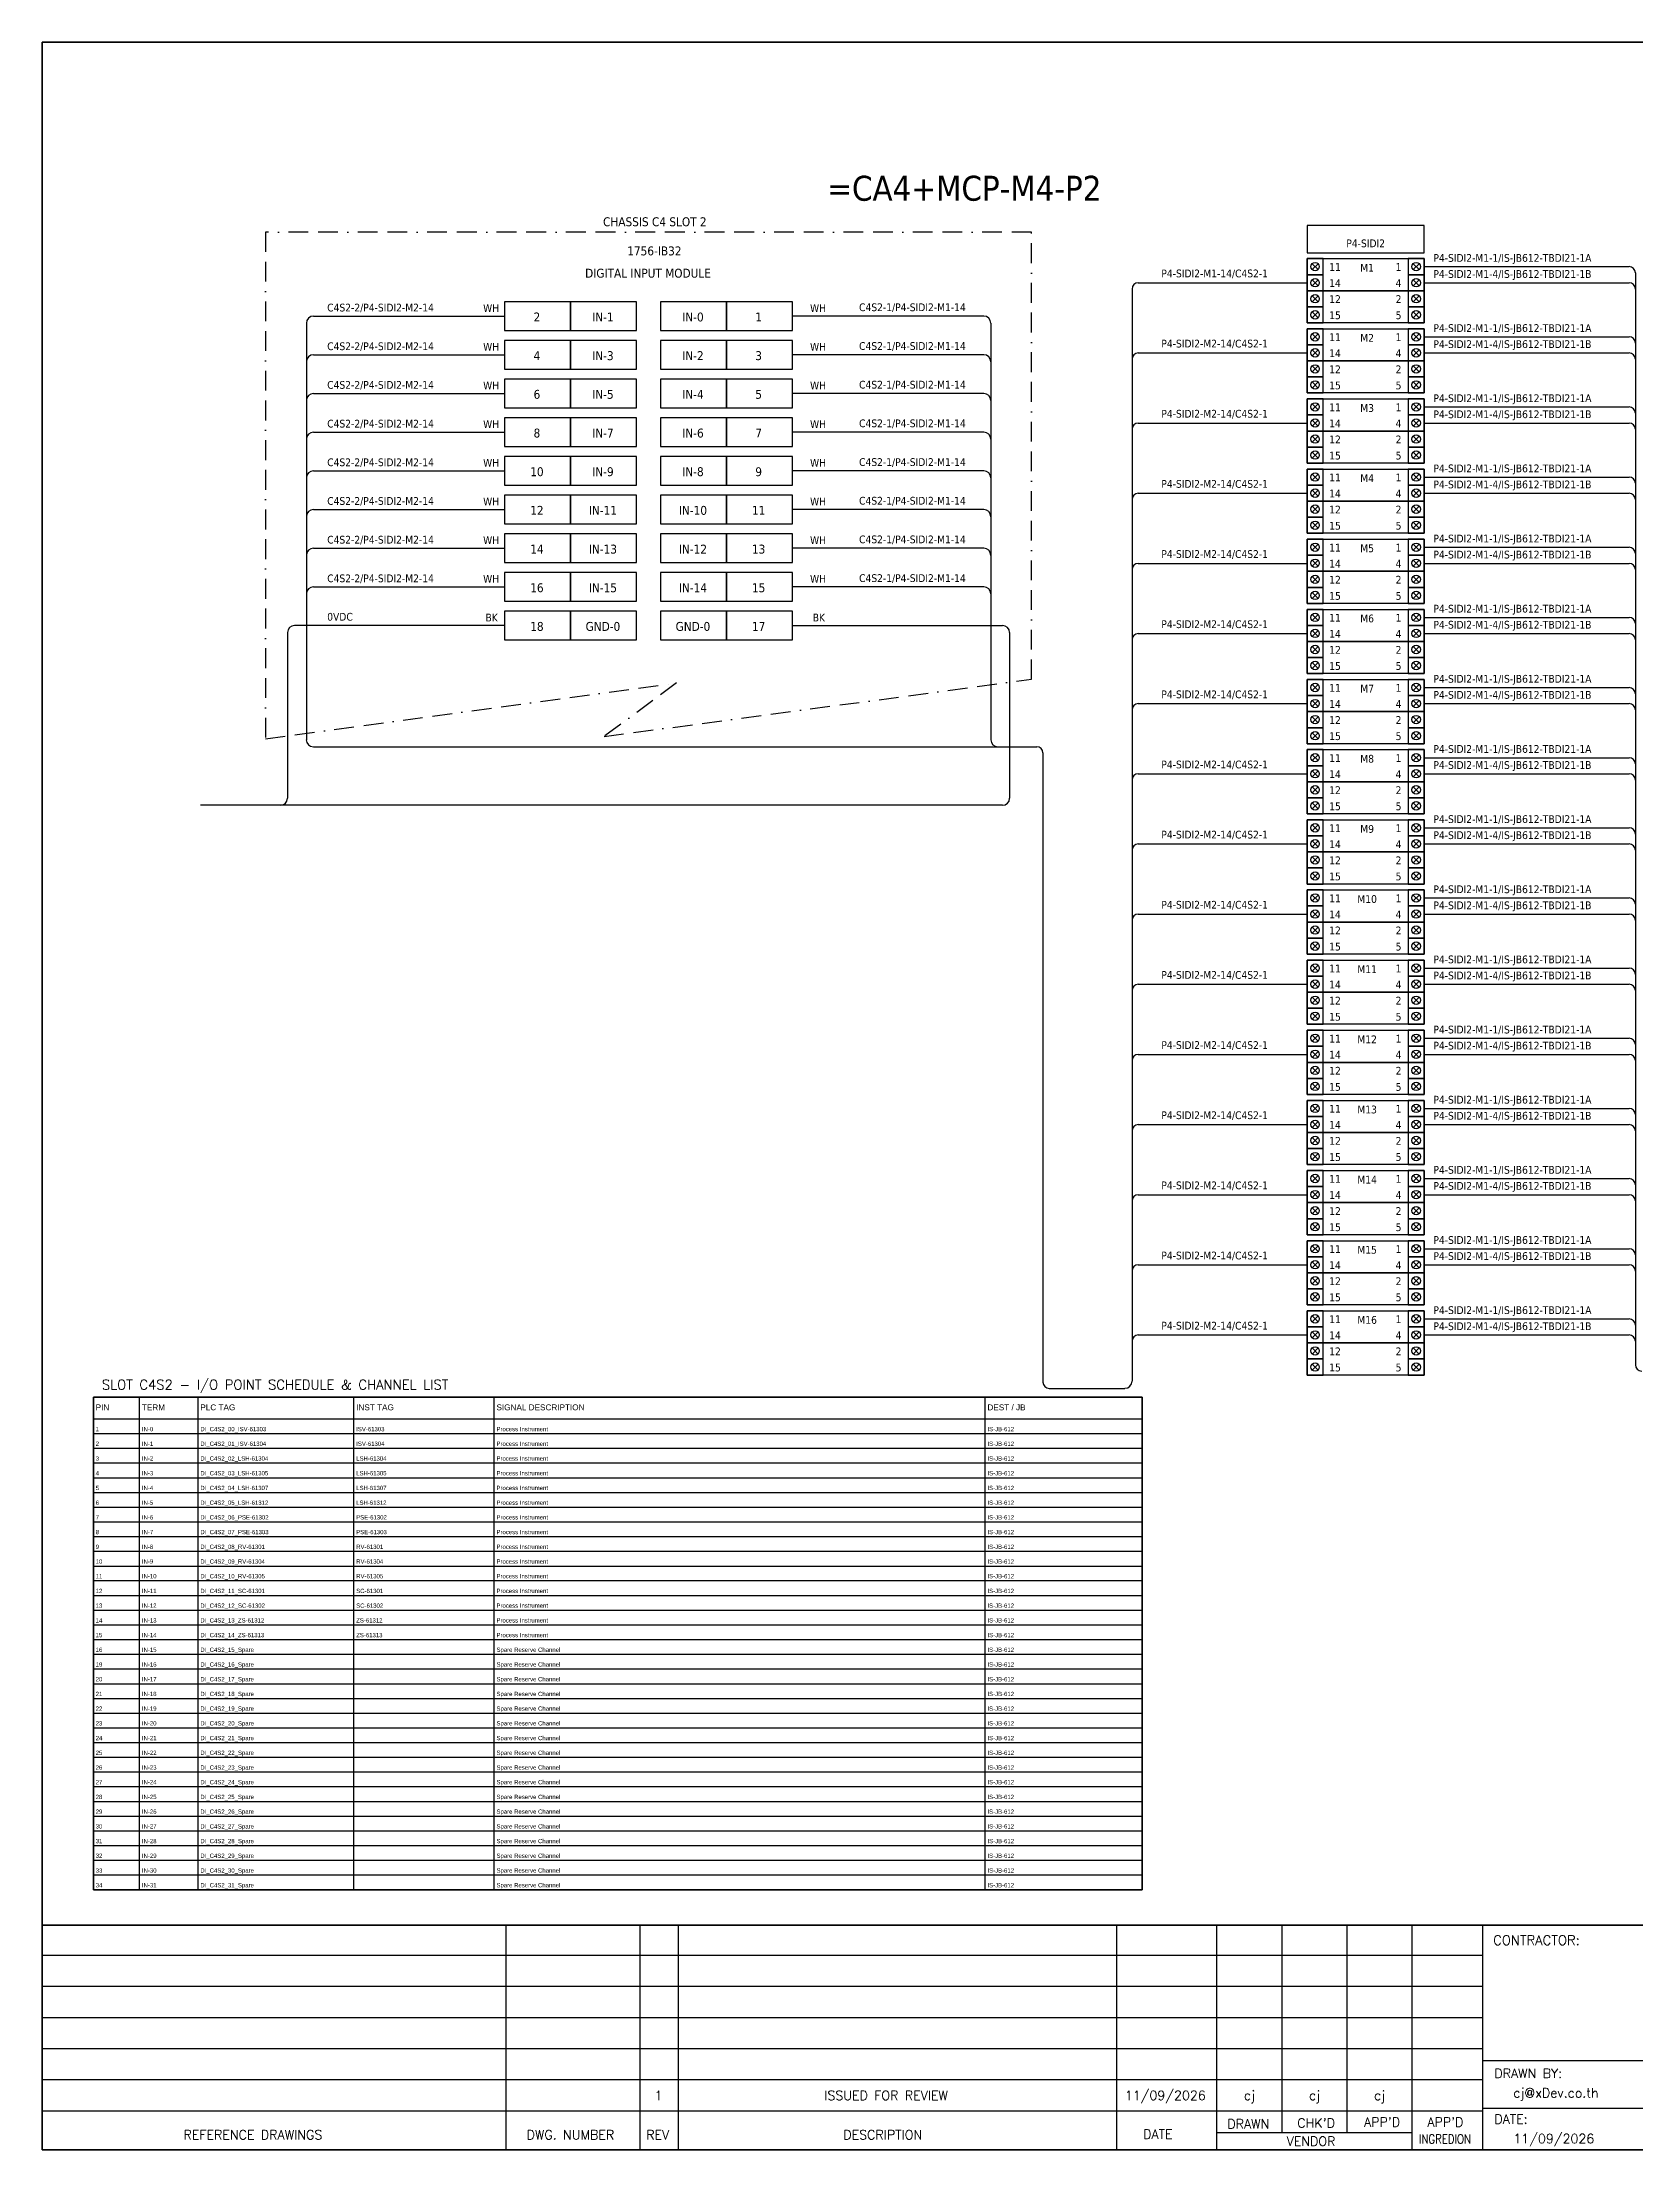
# Model space of a CAD drawing. Header units: millimetres. Extents: x 0 to 62600, y 0 to 14837.
# Drawn here: x 12580 to 14625, y 3004 to 5708 of the extents above; entities that cross this region are included whole.
import ezdxf
from ezdxf.enums import TextEntityAlignment as Align

# ---------------------------------------------------------------- set-up
doc = ezdxf.new("R2010")
doc.units = ezdxf.units.MM
doc.linetypes.add('BORDERX2', pattern=[88.9, 25.4, -12.7, 25.4, -12.7, 0, -12.7])
for name, color, linetype in [('GT_1', 9, 'Continuous'), ('HELPPOINT', 7, 'Continuous'), ('MEMBER', 7, 'Continuous'), ('x01001-FrameArea', 2, 'BORDERX2')]:
    doc.layers.add(name, color=color, linetype=linetype)
for name, color, linetype, lineweight in [('IE-EQUIP', 253, 'Continuous', 25), ('IE-WIRE', 7, 'Continuous', 25), ('power', 7, 'Continuous', 25)]:
    doc.layers.add(name, color=color, linetype=linetype, lineweight=lineweight)
doc.styles.add('ROMANS', font='romans.shx', dxfattribs={"width": 0.85, "height": 25})
doc.styles.get("Standard").update_dxf_attribs({"font": 'arial.ttf'})
doc.styles.add('Tahoma', font='')
doc.styles.get('Tahoma').set_extended_font_data('Tahoma')

# ---------------------------------------------------------------- blocks, each defined once
blk = doc.blocks.new('IS_HiC2821-10')
at = {"color": 1, "ltscale": 25.4}
for p, q in [((14.1, -6.5), (6.5, -14.1)), ((6.5, -6.5), (14.1, -14.1)), ((136.2, -6.5), (143.9, -14.1)), ((143.9, -6.5), (136.2, -14.1)), ((14.1, -27.1), (6.5, -34.8)), ((6.5, -27.1), (14.1, -34.8)), ((14.1, -47.7), (6.5, -55.4)), ((6.5, -47.7), (14.1, -55.4)), ((136.2, -27.1), (143.9, -34.8)), ((143.9, -27.1), (136.2, -34.8)), ((136.2, -47.7), (143.9, -55.4)), ((143.9, -47.7), (136.2, -55.4)), ((14.1, -68.3), (6.5, -76)), ((6.5, -68.3), (14.1, -76)), ((136.2, -68.3), (143.9, -76)), ((143.9, -68.3), (136.2, -76))]:
    blk.add_line(p, q, dxfattribs=at)
for points in [[(0, -20.6), (20.6, -20.6), (20.6, 0), (0, 0)], [(129.7, -20.6), (150.3, -20.6), (150.3, 0), (129.7, 0)], [(0, -41.2), (20.6, -41.2), (20.6, -20.6), (0, -20.6)], [(129.7, -41.2), (150.3, -41.2), (150.3, -20.6), (129.7, -20.6)], [(0, -61.8), (20.6, -61.8), (20.6, -41.2), (0, -41.2)], [(129.7, -61.8), (150.3, -61.8), (150.3, -41.2), (129.7, -41.2)], [(0, -82.4), (20.6, -82.4), (20.6, -61.8), (0, -61.8)], [(129.7, -82.4), (150.3, -82.4), (150.3, -61.8), (129.7, -61.8)]]:
    blk.add_lwpolyline(points, close=True, dxfattribs=at)
for points in [[(0, 0), (150.3, 0), (150.3, -41.2), (0, -41.2)], [(0, -41.2), (150.3, -41.2), (150.3, -82.4), (0, -82.4)]]:
    blk.add_lwpolyline(points, close=True)
for centre in [(10.3, -10.3), (10.3, -30.9), (140, -10.3), (140, -30.9), (10.3, -51.5), (140, -51.5), (10.3, -72.1), (140, -72.1)]:
    blk.add_circle(centre, 5.42, dxfattribs=at)
at = {"layer": 'power', "color": 7, "style": 'Tahoma'}
for s, p in [('11', (35.9, -10.8)), ('14', (35.9, -31.4)), ('4', (117.4, -31.4)), ('1', (117.4, -10.8)), ('12', (35.9, -52)), ('2', (117.4, -52)), ('15', (35.9, -72.7)), ('5', (117.4, -72.7))]:
    blk.add_text(s, height=9.97, dxfattribs=at).set_placement(p, align=Align.MIDDLE_CENTER)

msp = doc.modelspace()

# ---------------------------------------------------------------- linework, layer by layer
at = {"color": 7}
for p, q in [((12704.9, 3338), (12704.9, 3970.1)), ((12779.9, 3338), (12779.9, 3970.1)), ((12979.9, 3338), (12979.9, 3970.1)), ((13159.9, 3338), (13159.9, 3970.1)), ((13789.9, 3338), (13789.9, 3970.1)), ((12645.6, 3942.1), (13991.4, 3942.1))]:
    msp.add_line(p, q, dxfattribs=at)
at = {"color": 8}
for p, q in [((12645.6, 3923.2), (13991.4, 3923.2)), ((12645.6, 3904.4), (13991.4, 3904.4)), ((12645.6, 3885.5), (13991.4, 3885.5)), ((12645.6, 3866.6), (13991.4, 3866.6)), ((12645.6, 3847.7), (13991.4, 3847.7)), ((12645.6, 3828.8), (13991.4, 3828.8)), ((12645.6, 3810), (13991.4, 3810)), ((12645.6, 3791.1), (13991.4, 3791.1)), ((12645.6, 3772.2), (13991.4, 3772.2)), ((12645.6, 3753.3), (13991.4, 3753.3)), ((12645.6, 3734.5), (13991.4, 3734.5)), ((12645.6, 3715.6), (13991.4, 3715.6)), ((12645.6, 3696.7), (13991.4, 3696.7)), ((12645.6, 3677.8), (13991.4, 3677.8)), ((12645.6, 3658.9), (13991.4, 3658.9)), ((12645.6, 3640.1), (13991.4, 3640.1)), ((12645.6, 3621.2), (13991.4, 3621.2)), ((12645.6, 3602.3), (13991.4, 3602.3)), ((12645.6, 3583.4), (13991.4, 3583.4)), ((12645.6, 3564.6), (13991.4, 3564.6)), ((12645.6, 3545.7), (13991.4, 3545.7)), ((12645.6, 3526.8), (13991.4, 3526.8)), ((12645.6, 3507.9), (13991.4, 3507.9)), ((12645.6, 3489), (13991.4, 3489)), ((12645.6, 3470.2), (13991.4, 3470.2)), ((12645.6, 3451.3), (13991.4, 3451.3)), ((12645.6, 3432.4), (13991.4, 3432.4)), ((12645.6, 3413.5), (13991.4, 3413.5)), ((12645.6, 3394.6), (13991.4, 3394.6)), ((12645.6, 3375.8), (13991.4, 3375.8)), ((12645.6, 3356.9), (13991.4, 3356.9))]:
    msp.add_line(p, q, dxfattribs=at)
at = {"color": 4, "ltscale": 25.4}
msp.add_lwpolyline([(14203, 5438.2), (14353.3, 5438.2), (14353.3, 5473.4), (14203, 5473.4)], close=True, dxfattribs=at)
msp.add_lwpolyline([(12645.6, 3970.1), (13991.4, 3970.1), (13991.4, 3338), (12645.6, 3338)], close=True)
at = {"color": 7}
msp.add_lwpolyline([(12645.6, 3338), (13991.4, 3338), (13991.4, 3970.1), (12645.6, 3970.1), (12645.6, 3338)], dxfattribs=at)
at = {"layer": 'GT_1', "color": 4}
for p, q in [((13175.3, 3004.2), (13175.3, 3292.4)), ((13347.2, 3004.2), (13347.2, 3292.4)), ((13396.3, 3004.2), (13396.3, 3292.4)), ((13959, 3004.2), (13959, 3292.4)), ((14087.3, 3004.2), (14087.3, 3292.4)), ((14170.9, 3026), (14170.9, 3292.4)), ((14254.4, 3026), (14254.4, 3292.4)), ((14337.7, 3004.2), (14337.7, 3292.4)), ((14428.7, 3004.2), (14428.7, 3292.4)), ((14428.7, 3253.5), (12579.9, 3253.5)), ((14428.7, 3213.7), (12579.9, 3213.7)), ((14428.7, 3173.8), (12579.9, 3173.8)), ((14428.7, 3133.9), (12579.9, 3133.9)), ((15215.7, 3118.5), (14428.7, 3118.5)), ((14428.7, 3094), (12579.9, 3094)), ((15215.7, 3057.1), (14428.7, 3057.1)), ((14428.6, 3054), (12579.9, 3054)), ((14337.7, 3026), (14087.3, 3026))]:
    msp.add_line(p, q, dxfattribs=at)
at = {"layer": 'HELPPOINT', "color": 4, "lineweight": 35}
for p, q in [((12579.9, 3004.2), (12579.9, 5708.4)), ((12579.9, 5708.4), (16473.2, 5708.4)), ((12579.9, 3004.2), (12579.9, 5708.4)), ((12579.9, 5708.4), (16473.2, 5708.4)), ((16473.2, 3004.2), (12579.9, 3004.2)), ((16473.2, 3004.2), (12579.9, 3004.2))]:
    msp.add_line(p, q, dxfattribs=at)
at = {"layer": 'IE-EQUIP', "linetype": 'Continuous', "ltscale": 25.4}
for points in [[(13173.3, 5338.6), (13258, 5338.6), (13258, 5375.3), (13173.3, 5375.3)], [(13258, 5338.6), (13342.6, 5338.6), (13342.6, 5375.3), (13258, 5375.3)], [(13373.5, 5338.6), (13458.1, 5338.6), (13458.1, 5375.3), (13373.5, 5375.3)], [(13458.1, 5338.6), (13542.8, 5338.6), (13542.8, 5375.3), (13458.1, 5375.3)], [(13173.3, 5289), (13258, 5289), (13258, 5325.7), (13173.3, 5325.7)], [(13258, 5289), (13342.6, 5289), (13342.6, 5325.7), (13258, 5325.7)], [(13373.5, 5289), (13458.1, 5289), (13458.1, 5325.7), (13373.5, 5325.7)], [(13458.1, 5289), (13542.8, 5289), (13542.8, 5325.7), (13458.1, 5325.7)], [(13173.3, 5239.3), (13258, 5239.3), (13258, 5276), (13173.3, 5276)], [(13258, 5239.3), (13342.6, 5239.3), (13342.6, 5276), (13258, 5276)], [(13373.5, 5239.3), (13458.1, 5239.3), (13458.1, 5276), (13373.5, 5276)], [(13458.1, 5239.3), (13542.8, 5239.3), (13542.8, 5276), (13458.1, 5276)], [(13173.3, 5189.7), (13258, 5189.7), (13258, 5226.4), (13173.3, 5226.4)], [(13258, 5189.7), (13342.6, 5189.7), (13342.6, 5226.4), (13258, 5226.4)], [(13373.5, 5189.7), (13458.1, 5189.7), (13458.1, 5226.4), (13373.5, 5226.4)], [(13458.1, 5189.7), (13542.8, 5189.7), (13542.8, 5226.4), (13458.1, 5226.4)], [(13173.3, 5140.1), (13258, 5140.1), (13258, 5176.8), (13173.3, 5176.8)], [(13258, 5140.1), (13342.6, 5140.1), (13342.6, 5176.8), (13258, 5176.8)], [(13373.5, 5140.1), (13458.1, 5140.1), (13458.1, 5176.8), (13373.5, 5176.8)], [(13458.1, 5140.1), (13542.8, 5140.1), (13542.8, 5176.8), (13458.1, 5176.8)], [(13173.3, 5090.4), (13258, 5090.4), (13258, 5127.1), (13173.3, 5127.1)], [(13258, 5090.4), (13342.6, 5090.4), (13342.6, 5127.1), (13258, 5127.1)], [(13373.5, 5090.4), (13458.1, 5090.4), (13458.1, 5127.1), (13373.5, 5127.1)], [(13458.1, 5090.4), (13542.8, 5090.4), (13542.8, 5127.1), (13458.1, 5127.1)], [(13173.3, 5040.8), (13258, 5040.8), (13258, 5077.5), (13173.3, 5077.5)], [(13258, 5040.8), (13342.6, 5040.8), (13342.6, 5077.5), (13258, 5077.5)], [(13373.5, 5040.8), (13458.1, 5040.8), (13458.1, 5077.5), (13373.5, 5077.5)], [(13458.1, 5040.8), (13542.8, 5040.8), (13542.8, 5077.5), (13458.1, 5077.5)], [(13173.3, 4991.2), (13258, 4991.2), (13258, 5027.9), (13173.3, 5027.9)], [(13258, 4991.2), (13342.6, 4991.2), (13342.6, 5027.9), (13258, 5027.9)], [(13373.5, 4991.2), (13458.1, 4991.2), (13458.1, 5027.9), (13373.5, 5027.9)], [(13458.1, 4991.2), (13542.8, 4991.2), (13542.8, 5027.9), (13458.1, 5027.9)], [(13173.3, 4941.5), (13258, 4941.5), (13258, 4978.2), (13173.3, 4978.2)], [(13258, 4941.5), (13342.6, 4941.5), (13342.6, 4978.2), (13258, 4978.2)], [(13373.5, 4941.5), (13458.1, 4941.5), (13458.1, 4978.2), (13373.5, 4978.2)], [(13458.1, 4941.5), (13542.8, 4941.5), (13542.8, 4978.2), (13458.1, 4978.2)]]:
    msp.add_lwpolyline(points, close=True, dxfattribs=at)
at = {"layer": 'IE-WIRE', "color": 4}
for p, q in [((14353.3, 5420.4), (14616.4, 5420.4)), ((13986.5, 5399.7), (14203, 5399.7)), ((14353.3, 5399.7), (14616.4, 5399.7)), ((14353.3, 5330.4), (14616.4, 5330.4)), ((13986.5, 5309.7), (14203, 5309.7)), ((14353.3, 5309.7), (14616.4, 5309.7)), ((13986.5, 5219.7), (14203, 5219.7)), ((14353.3, 5240.4), (14616.4, 5240.4)), ((14353.3, 5219.7), (14616.4, 5219.7)), ((14353.3, 5150.4), (14616.4, 5150.4)), ((13986.5, 5129.7), (14203, 5129.7)), ((14353.3, 5129.7), (14616.4, 5129.7)), ((14353.3, 5060.4), (14616.4, 5060.4)), ((13986.5, 5039.7), (14203, 5039.7)), ((14353.3, 5039.7), (14616.4, 5039.7)), ((13986.5, 4949.7), (14203, 4949.7)), ((14353.3, 4970.4), (14616.4, 4970.4)), ((14353.3, 4949.7), (14616.4, 4949.7)), ((14353.3, 4880.4), (14616.4, 4880.4)), ((13986.5, 4859.7), (14203, 4859.7)), ((14353.3, 4859.7), (14616.4, 4859.7)), ((12928, 4804.4), (13856.1, 4804.4)), ((14353.3, 4790.4), (14616.4, 4790.4)), ((13986.5, 4769.7), (14203, 4769.7)), ((14353.3, 4769.7), (14616.4, 4769.7)), ((13986.5, 4679.7), (14203, 4679.7)), ((14353.3, 4700.4), (14616.4, 4700.4)), ((14353.3, 4679.7), (14616.4, 4679.7)), ((14353.3, 4610.4), (14616.4, 4610.4)), ((13986.5, 4589.7), (14203, 4589.7)), ((14353.3, 4589.7), (14616.4, 4589.7)), ((14353.3, 4520.4), (14616.4, 4520.4)), ((13986.5, 4499.7), (14203, 4499.7)), ((14353.3, 4499.7), (14616.4, 4499.7)), ((13986.5, 4409.7), (14203, 4409.7)), ((14353.3, 4430.4), (14616.4, 4430.4)), ((14353.3, 4409.7), (14616.4, 4409.7)), ((14353.3, 4340.4), (14616.4, 4340.4)), ((13986.5, 4319.7), (14203, 4319.7)), ((14353.3, 4319.7), (14616.4, 4319.7)), ((14353.3, 4250.4), (14616.4, 4250.4)), ((13986.5, 4229.7), (14203, 4229.7)), ((14353.3, 4229.7), (14616.4, 4229.7)), ((13986.5, 4139.7), (14203, 4139.7)), ((14353.3, 4160.4), (14616.4, 4160.4)), ((14353.3, 4139.7), (14616.4, 4139.7)), ((14353.3, 4070.4), (14616.4, 4070.4)), ((13986.5, 4049.7), (14203, 4049.7)), ((14353.3, 4049.7), (14616.4, 4049.7)), ((13872.1, 3981.2), (13969.3, 3981.2))]:
    msp.add_line(p, q, dxfattribs=at)
at = {"layer": 'IE-WIRE', "color": 4, "ltscale": 25.4}
for p, q in [((14624.4, 5412.4), (14624.4, 4011.4)), ((13978.5, 5391.7), (13978.5, 3990.4)), ((12928.1, 5357), (13173.3, 5357)), ((13788.1, 5357), (13542.8, 5357)), ((12918.9, 5347.8), (12918.9, 4821.7)), ((13797.2, 5347.8), (13797.2, 4884)), ((12928.1, 5307.3), (13173.3, 5307.3)), ((13788.1, 5307.3), (13542.8, 5307.3)), ((12928.1, 5257.7), (13173.3, 5257.7)), ((13788.1, 5257.7), (13542.8, 5257.7)), ((12928.1, 5208.1), (13173.3, 5208.1)), ((13788.1, 5208.1), (13542.8, 5208.1)), ((12928.1, 5158.4), (13173.3, 5158.4)), ((13788.1, 5158.4), (13542.8, 5158.4)), ((12928.1, 5108.8), (13173.3, 5108.8)), ((13788.1, 5108.8), (13542.8, 5108.8)), ((12928.1, 5059.2), (13173.3, 5059.2)), ((13788.1, 5059.2), (13542.8, 5059.2)), ((12928.1, 5009.5), (13173.3, 5009.5)), ((13788.1, 5009.5), (13542.8, 5009.5)), ((12918.9, 4884), (12918.9, 4813.5)), ((13797.2, 4884), (13797.2, 4813.5)), ((13864.1, 4796.4), (13864.1, 3989.2))]:
    msp.add_line(p, q, dxfattribs=at)
at = {"layer": 'IE-WIRE', "color": 7, "ltscale": 25.4}
for p, q in [((12894.8, 4950.8), (12894.8, 4818.4)), ((13173.3, 4959.9), (12903.9, 4959.9)), ((13542.8, 4959.9), (13812.2, 4959.9)), ((13821.3, 4950.8), (13821.3, 4804.4)), ((12894.8, 4884), (12894.8, 4738.3)), ((13821.3, 4804.4), (13821.3, 4738.3)), ((13812.3, 4729.4), (12783.3, 4729.4))]:
    msp.add_line(p, q, dxfattribs=at)
at = {"layer": 'IE-WIRE', "color": 4, "ltscale": 25.4}
for centre, radius, start, end in [((14616.4, 5412.4), 8, 0, 90), ((14616.4, 5391.7), 8, 0, 90), ((12928.1, 5347.8), 9.17, 90, 180), ((13788.1, 5347.8), 9.17, 0, 90), ((14616.4, 5322.4), 8, 0, 90), ((12928.1, 5298.2), 9.17, 90, 180), ((13788.1, 5298.2), 9.17, 0, 90), ((14616.4, 5301.7), 8, 0, 90), ((12928.1, 5248.5), 9.17, 90, 180), ((13788.1, 5248.5), 9.17, 0, 90), ((14616.4, 5232.4), 8, 0, 90), ((14616.4, 5211.7), 8, 0, 90), ((12928.1, 5198.9), 9.17, 90, 180), ((13788.1, 5198.9), 9.17, 0, 90), ((12928.1, 5149.3), 9.17, 90, 180), ((13788.1, 5149.3), 9.17, 0, 90), ((14616.4, 5142.4), 8, 0, 90), ((14616.4, 5121.7), 8, 0, 90), ((12928.1, 5099.6), 9.17, 90, 180), ((13788.1, 5099.6), 9.17, 0, 90), ((12928.1, 5050), 9.17, 90, 180), ((13788.1, 5050), 9.17, 0, 90), ((14616.4, 5052.4), 8, 0, 90), ((14616.4, 5031.7), 8, 0, 90), ((12928.1, 5000.4), 9.17, 90, 180), ((13788.1, 5000.4), 9.17, 0, 90), ((14616.4, 4962.4), 8, 0, 90), ((14616.4, 4941.7), 8, 0, 90), ((14616.4, 4872.4), 8, 0, 90), ((14616.4, 4851.7), 8, 0, 90), ((13856.1, 4796.4), 8, 0, 90), ((14616.4, 4782.4), 8, 0, 90), ((14616.4, 4761.7), 8, 0, 90), ((14616.4, 4692.4), 8, 0, 90), ((14616.4, 4671.7), 8, 0, 90), ((14616.4, 4602.4), 8, 0, 90), ((14616.4, 4581.7), 8, 0, 90), ((14616.4, 4512.4), 8, 0, 90), ((14616.4, 4491.7), 8, 0, 90), ((14616.4, 4422.4), 8, 0, 90), ((14616.4, 4401.7), 8, 0, 90), ((14616.4, 4332.4), 8, 0, 90), ((14616.4, 4311.7), 8, 0, 90), ((14616.4, 4242.4), 8, 0, 90), ((14616.4, 4221.7), 8, 0, 90), ((14616.4, 4152.4), 8, 0, 90), ((14616.4, 4131.7), 8, 0, 90), ((14616.4, 4062.4), 8, 0, 90), ((14616.4, 4041.7), 8, 0, 90)]:
    msp.add_arc(centre, radius, start, end, dxfattribs=at)
at = {"layer": 'IE-WIRE', "color": 4}
for centre, radius, start, end in [((13986.5, 5391.7), 8, 90, 180), ((13986.5, 5301.7), 8, 90, 180), ((13986.5, 5211.7), 8, 90, 180), ((13986.5, 5121.7), 8, 90, 180), ((13986.5, 5031.7), 8, 90, 180), ((13986.5, 4941.7), 8, 90, 180), ((13986.5, 4851.7), 8, 90, 180), ((12928, 4813.5), 9.14, 180, 270), ((13806.4, 4813.5), 9.14, 180, 270), ((13986.5, 4761.7), 8, 90, 180), ((13986.5, 4671.7), 8, 90, 180), ((13986.5, 4581.7), 8, 90, 180), ((13986.5, 4491.7), 8, 90, 180), ((13986.5, 4401.7), 8, 90, 180), ((13986.5, 4311.7), 8, 90, 180), ((13986.5, 4221.7), 8, 90, 180), ((13986.5, 4131.7), 8, 90, 180), ((13986.5, 4041.7), 8, 90, 180), ((14632.4, 4011.4), 8, 180, 270), ((13872.1, 3989.2), 8, 180, 270), ((13969.3, 3990.4), 9.14, 270, 0)]:
    msp.add_arc(centre, radius, start, end, dxfattribs=at)
at = {"layer": 'IE-WIRE', "color": 7, "ltscale": 25.4}
for centre, radius, start, end in [((12903.9, 4950.8), 9.14, 90, 180), ((13812.2, 4950.8), 9.14, 0, 90), ((12885.8, 4738.3), 8.96, 270, 0), ((13812.3, 4738.3), 8.96, 270, 0), ((13812.3, 4738.3), 8.96, 270, 0)]:
    msp.add_arc(centre, radius, start, end, dxfattribs=at)
at = {"layer": 'MEMBER', "color": 4, "lineweight": 35}
msp.add_line((12579.9, 3292.4), (16473.2, 3292.4), dxfattribs=at)
msp.add_line((12579.9, 3292.4), (16473.2, 3292.4), dxfattribs=at)
at = {"layer": 'x01001-FrameArea'}
for p, q in [((13849.5, 5464.7), (12866.6, 5464.7)), ((12866.6, 5464.7), (12866.6, 4814.6)), ((13849.5, 4891), (13849.5, 5464.7)), ((12866.6, 4814.6), (13394, 4886.3)), ((13300.9, 4817.5), (13849.5, 4891)), ((13394, 4886.3), (13300.9, 4817.5))]:
    msp.add_line(p, q, dxfattribs=at)

# ---------------------------------------------------------------- block references
for p in [(14203, 5430.7), (14203, 5340.7), (14203, 5250.7), (14203, 5160.7), (14203, 5070.7), (14203, 4980.7), (14203, 4890.7), (14203, 4800.7), (14203, 4710.7), (14203, 4620.7), (14203, 4530.7), (14203, 4440.7), (14203, 4350.7), (14203, 4260.7), (14203, 4170.7), (14203, 4080.7)]:
    msp.add_blockref('IS_HiC2821-10', p)

# ---------------------------------------------------------------- texts
at = {"color": 2, "style": 'Tahoma'}
for s, height, p in [('=CA4+MCP-M4-P2', 32, (13763.3, 5521)), ('CHASSIS C4 SLOT 2', 11.441, (13366.1, 5478)), ('1756-IB32', 11.44, (13365.5, 5440.6)), ('DIGITAL INPUT MODULE', 11.441, (13357.3, 5412)), ('2', 11.4, (13214.8, 5355.8)), ('IN-1', 11.44, (13299.5, 5355.8)), ('IN-0', 11.44, (13415, 5355.8)), ('1', 11.4, (13499.3, 5355.8)), ('4', 11.4, (13214.8, 5306.2)), ('IN-3', 11.44, (13299.5, 5306.2)), ('IN-2', 11.44, (13415, 5306.2)), ('3', 11.4, (13499.3, 5306.2)), ('6', 11.4, (13214.8, 5256.6)), ('IN-5', 11.44, (13299.5, 5256.6)), ('IN-4', 11.44, (13415, 5256.6)), ('5', 11.4, (13499.3, 5256.6)), ('8', 11.4, (13214.8, 5206.9)), ('IN-7', 11.44, (13299.5, 5206.9)), ('IN-6', 11.44, (13415, 5206.9)), ('7', 11.4, (13499.3, 5206.9)), ('10', 11.44, (13214.8, 5157.3)), ('IN-9', 11.44, (13299.5, 5157.3)), ('IN-8', 11.44, (13415, 5157.3)), ('9', 11.4, (13499.3, 5157.3)), ('12', 11.44, (13214.8, 5107.7)), ('IN-11', 11.44, (13299.5, 5107.7)), ('IN-10', 11.44, (13415, 5107.7)), ('11', 11.44, (13499.3, 5107.7)), ('14', 11.44, (13214.8, 5058)), ('IN-13', 11.44, (13299.5, 5058)), ('IN-12', 11.44, (13415, 5058)), ('13', 11.44, (13499.3, 5058)), ('16', 11.44, (13214.8, 5008.4)), ('IN-15', 11.44, (13299.5, 5008.4)), ('IN-14', 11.44, (13415, 5008.4)), ('15', 11.44, (13499.3, 5008.4)), ('18', 11.44, (13214.8, 4958.8)), ('GND-0', 11.44, (13299.5, 4958.8)), ('GND-0', 11.44, (13415, 4958.8)), ('17', 11.44, (13499.3, 4958.8))]:
    msp.add_text(s, height=height, dxfattribs=at).set_placement(p, align=Align.MIDDLE_CENTER)
at = {"color": 4, "style": 'Tahoma'}
msp.add_text('P4-SIDI2', height=9.95, dxfattribs=at).set_placement((14278.2, 5450.3), align=Align.MIDDLE_CENTER)
for s, height, p in [('P4-SIDI2-M1-1/IS-JB612-TBDI21-1A', 9.949, (14365.1, 5426.6)), ('P4-SIDI2-M1-14/C4S2-1', 9.949, (14016, 5406.7)), ('P4-SIDI2-M1-4/IS-JB612-TBDI21-1B', 9.949, (14365.1, 5406)), ('C4S2-2/P4-SIDI2-M2-14', 9.949, (12945.7, 5362.9)), ('WH', 9.95, (13145.8, 5362.2)), ('WH', 9.95, (13565.3, 5362.2)), ('C4S2-1/P4-SIDI2-M1-14', 9.949, (13628.2, 5363.3)), ('P4-SIDI2-M1-1/IS-JB612-TBDI21-1A', 9.949, (14365.1, 5336.6)), ('C4S2-2/P4-SIDI2-M2-14', 9.949, (12945.7, 5313.3)), ('WH', 9.95, (13145.8, 5312.6)), ('WH', 9.95, (13565.3, 5312.6)), ('C4S2-1/P4-SIDI2-M1-14', 9.949, (13628.2, 5313.6)), ('P4-SIDI2-M2-14/C4S2-1', 9.949, (14016, 5316.7)), ('P4-SIDI2-M1-4/IS-JB612-TBDI21-1B', 9.949, (14365.1, 5316)), ('C4S2-2/P4-SIDI2-M2-14', 9.949, (12945.7, 5263.7)), ('C4S2-1/P4-SIDI2-M1-14', 9.949, (13628.2, 5264)), ('WH', 9.95, (13145.8, 5262.9)), ('WH', 9.95, (13565.3, 5262.9)), ('P4-SIDI2-M1-1/IS-JB612-TBDI21-1A', 9.949, (14365.1, 5246.6)), ('C4S2-2/P4-SIDI2-M2-14', 9.949, (12945.7, 5214)), ('WH', 9.95, (13145.8, 5213.3)), ('WH', 9.95, (13565.3, 5213.3)), ('C4S2-1/P4-SIDI2-M1-14', 9.949, (13628.2, 5214.4)), ('P4-SIDI2-M2-14/C4S2-1', 9.949, (14016, 5226.7)), ('P4-SIDI2-M1-4/IS-JB612-TBDI21-1B', 9.949, (14365.1, 5226)), ('C4S2-2/P4-SIDI2-M2-14', 9.949, (12945.7, 5164.4)), ('WH', 9.95, (13145.8, 5163.7)), ('WH', 9.95, (13565.3, 5163.7)), ('C4S2-1/P4-SIDI2-M1-14', 9.949, (13628.2, 5164.7)), ('P4-SIDI2-M1-1/IS-JB612-TBDI21-1A', 9.949, (14365.1, 5156.6)), ('P4-SIDI2-M2-14/C4S2-1', 9.949, (14016, 5136.7)), ('P4-SIDI2-M1-4/IS-JB612-TBDI21-1B', 9.949, (14365.1, 5136)), ('C4S2-2/P4-SIDI2-M2-14', 9.949, (12945.7, 5114.8)), ('WH', 9.95, (13145.8, 5114.1)), ('WH', 9.95, (13565.3, 5114.1)), ('C4S2-1/P4-SIDI2-M1-14', 9.949, (13628.2, 5115.1)), ('C4S2-2/P4-SIDI2-M2-14', 9.949, (12945.7, 5065.1)), ('WH', 9.95, (13145.8, 5064.4)), ('WH', 9.95, (13565.3, 5064.4)), ('C4S2-1/P4-SIDI2-M1-14', 9.949, (13628.2, 5065.5)), ('P4-SIDI2-M1-1/IS-JB612-TBDI21-1A', 9.949, (14365.1, 5066.6)), ('P4-SIDI2-M2-14/C4S2-1', 9.949, (14016, 5046.7)), ('P4-SIDI2-M1-4/IS-JB612-TBDI21-1B', 9.949, (14365.1, 5046)), ('C4S2-2/P4-SIDI2-M2-14', 9.949, (12945.7, 5015.5)), ('WH', 9.95, (13145.8, 5014.8)), ('WH', 9.95, (13565.3, 5014.8)), ('C4S2-1/P4-SIDI2-M1-14', 9.949, (13628.2, 5015.8)), ('P4-SIDI2-M1-1/IS-JB612-TBDI21-1A', 9.949, (14365.1, 4976.6)), ('P4-SIDI2-M2-14/C4S2-1', 9.949, (14016, 4956.7)), ('P4-SIDI2-M1-4/IS-JB612-TBDI21-1B', 9.949, (14365.1, 4956)), ('P4-SIDI2-M1-1/IS-JB612-TBDI21-1A', 9.949, (14365.1, 4886.6)), ('P4-SIDI2-M2-14/C4S2-1', 9.949, (14016, 4866.7)), ('P4-SIDI2-M1-4/IS-JB612-TBDI21-1B', 9.949, (14365.1, 4866)), ('P4-SIDI2-M2-14/C4S2-1', 9.949, (14016, 4776.7)), ('P4-SIDI2-M1-1/IS-JB612-TBDI21-1A', 9.949, (14365.1, 4796.6)), ('P4-SIDI2-M1-4/IS-JB612-TBDI21-1B', 9.949, (14365.1, 4776)), ('P4-SIDI2-M1-1/IS-JB612-TBDI21-1A', 9.949, (14365.1, 4706.6)), ('P4-SIDI2-M2-14/C4S2-1', 9.949, (14016, 4686.7)), ('P4-SIDI2-M1-4/IS-JB612-TBDI21-1B', 9.949, (14365.1, 4686)), ('P4-SIDI2-M1-1/IS-JB612-TBDI21-1A', 9.949, (14365.1, 4616.6)), ('P4-SIDI2-M2-14/C4S2-1', 9.949, (14016, 4596.7)), ('P4-SIDI2-M1-4/IS-JB612-TBDI21-1B', 9.949, (14365.1, 4596)), ('P4-SIDI2-M2-14/C4S2-1', 9.949, (14016, 4506.7)), ('P4-SIDI2-M1-1/IS-JB612-TBDI21-1A', 9.949, (14365.1, 4526.6)), ('P4-SIDI2-M1-4/IS-JB612-TBDI21-1B', 9.949, (14365.1, 4506)), ('P4-SIDI2-M1-1/IS-JB612-TBDI21-1A', 9.949, (14365.1, 4436.6)), ('P4-SIDI2-M2-14/C4S2-1', 9.949, (14016, 4416.7)), ('P4-SIDI2-M1-4/IS-JB612-TBDI21-1B', 9.949, (14365.1, 4416)), ('P4-SIDI2-M1-1/IS-JB612-TBDI21-1A', 9.949, (14365.1, 4346.6)), ('P4-SIDI2-M2-14/C4S2-1', 9.949, (14016, 4326.7)), ('P4-SIDI2-M1-4/IS-JB612-TBDI21-1B', 9.949, (14365.1, 4326)), ('P4-SIDI2-M2-14/C4S2-1', 9.949, (14016, 4236.7)), ('P4-SIDI2-M1-1/IS-JB612-TBDI21-1A', 9.949, (14365.1, 4256.6)), ('P4-SIDI2-M1-4/IS-JB612-TBDI21-1B', 9.949, (14365.1, 4236)), ('P4-SIDI2-M1-1/IS-JB612-TBDI21-1A', 9.949, (14365.1, 4166.6)), ('P4-SIDI2-M2-14/C4S2-1', 9.949, (14016, 4146.7)), ('P4-SIDI2-M1-4/IS-JB612-TBDI21-1B', 9.949, (14365.1, 4146)), ('P4-SIDI2-M1-1/IS-JB612-TBDI21-1A', 9.949, (14365.1, 4076.6)), ('P4-SIDI2-M2-14/C4S2-1', 9.949, (14016, 4056.7)), ('P4-SIDI2-M1-4/IS-JB612-TBDI21-1B', 9.949, (14365.1, 4056))]:
    msp.add_text(s, height=height, dxfattribs=at).set_placement(p)
at = {"color": 7, "style": 'Tahoma'}
for s, p in [('0VDC', (12945.7, 4966.2)), ('BK', (13148.8, 4965.2)), ('BK', (13568.7, 4965.2))]:
    msp.add_text(s, height=9.95, dxfattribs=at).set_placement(p)
at = {"color": 3}
for s, p in [('PIN', (12648.6, 3953.1)), ('TERM', (12707.9, 3953.1)), ('PLC TAG', (12782.9, 3953.1)), ('INST TAG', (12982.9, 3953.1)), ('SIGNAL DESCRIPTION', (13162.9, 3953.1)), ('DEST / JB', (13792.9, 3953.1))]:
    msp.add_text(s, height=7.5, dxfattribs=at).set_placement(p)
at = {"color": 7}
for s, p in [('1', (12648.6, 3926.2)), ('IN-0', (12707.9, 3926.2)), ('DI_C4S2_00_ISV-61303', (12782.9, 3926.2)), ('ISV-61303', (12982.9, 3926.2)), ('Process Instrument', (13162.9, 3926.2)), ('IS-JB-612', (13792.9, 3926.2)), ('2', (12648.6, 3907.4)), ('IN-1', (12707.9, 3907.4)), ('DI_C4S2_01_ISV-61304', (12782.9, 3907.4)), ('ISV-61304', (12982.9, 3907.4)), ('Process Instrument', (13162.9, 3907.4)), ('IS-JB-612', (13792.9, 3907.4)), ('4', (12648.6, 3869.6)), ('3', (12648.6, 3888.5)), ('IN-2', (12707.9, 3888.5)), ('IN-3', (12707.9, 3869.6)), ('DI_C4S2_02_LSH-61304', (12782.9, 3888.5)), ('DI_C4S2_03_LSH-61305', (12782.9, 3869.6)), ('LSH-61304', (12982.9, 3888.5)), ('LSH-61305', (12982.9, 3869.6)), ('Process Instrument', (13162.9, 3888.5)), ('Process Instrument', (13162.9, 3869.6)), ('IS-JB-612', (13792.9, 3888.5)), ('IS-JB-612', (13792.9, 3869.6)), ('5', (12648.6, 3850.7)), ('IN-4', (12707.9, 3850.7)), ('DI_C4S2_04_LSH-61307', (12782.9, 3850.7)), ('LSH-61307', (12982.9, 3850.7)), ('Process Instrument', (13162.9, 3850.7)), ('IS-JB-612', (13792.9, 3850.7)), ('6', (12648.6, 3831.8)), ('7', (12648.6, 3813)), ('IN-5', (12707.9, 3831.8)), ('IN-6', (12707.9, 3813)), ('DI_C4S2_05_LSH-61312', (12782.9, 3831.8)), ('DI_C4S2_06_PSE-61302', (12782.9, 3813)), ('LSH-61312', (12982.9, 3831.8)), ('PSE-61302', (12982.9, 3813)), ('Process Instrument', (13162.9, 3831.8)), ('Process Instrument', (13162.9, 3813)), ('IS-JB-612', (13792.9, 3831.8)), ('IS-JB-612', (13792.9, 3813)), ('8', (12648.6, 3794.1)), ('IN-7', (12707.9, 3794.1)), ('DI_C4S2_07_PSE-61303', (12782.9, 3794.1)), ('PSE-61303', (12982.9, 3794.1)), ('Process Instrument', (13162.9, 3794.1)), ('IS-JB-612', (13792.9, 3794.1)), ('9', (12648.6, 3775.2)), ('10', (12648.6, 3756.3)), ('IN-8', (12707.9, 3775.2)), ('IN-9', (12707.9, 3756.3)), ('DI_C4S2_08_RV-61301', (12782.9, 3775.2)), ('DI_C4S2_09_RV-61304', (12782.9, 3756.3)), ('RV-61301', (12982.9, 3775.2)), ('RV-61304', (12982.9, 3756.3)), ('Process Instrument', (13162.9, 3775.2)), ('Process Instrument', (13162.9, 3756.3)), ('IS-JB-612', (13792.9, 3775.2)), ('IS-JB-612', (13792.9, 3756.3)), ('11', (12648.6, 3737.5)), ('IN-10', (12707.9, 3737.5)), ('DI_C4S2_10_RV-61305', (12782.9, 3737.5)), ('RV-61305', (12982.9, 3737.5)), ('Process Instrument', (13162.9, 3737.5)), ('IS-JB-612', (13792.9, 3737.5)), ('12', (12648.6, 3718.6)), ('13', (12648.6, 3699.7)), ('IN-11', (12707.9, 3718.6)), ('IN-12', (12707.9, 3699.7)), ('DI_C4S2_11_SC-61301', (12782.9, 3718.6)), ('DI_C4S2_12_SC-61302', (12782.9, 3699.7)), ('SC-61301', (12982.9, 3718.6)), ('SC-61302', (12982.9, 3699.7)), ('Process Instrument', (13162.9, 3718.6)), ('Process Instrument', (13162.9, 3699.7)), ('IS-JB-612', (13792.9, 3718.6)), ('IS-JB-612', (13792.9, 3699.7)), ('14', (12648.6, 3680.8)), ('IN-13', (12707.9, 3680.8)), ('DI_C4S2_13_ZS-61312', (12782.9, 3680.8)), ('ZS-61312', (12982.9, 3680.8)), ('Process Instrument', (13162.9, 3680.8)), ('IS-JB-612', (13792.9, 3680.8)), ('15', (12648.6, 3661.9)), ('IN-14', (12707.9, 3661.9)), ('DI_C4S2_14_ZS-61313', (12782.9, 3661.9)), ('ZS-61313', (12982.9, 3661.9)), ('Process Instrument', (13162.9, 3661.9)), ('IS-JB-612', (13792.9, 3661.9)), ('16', (12648.6, 3643.1)), ('19', (12648.6, 3624.2)), ('IN-15', (12707.9, 3643.1)), ('IN-16', (12707.9, 3624.2)), ('DI_C4S2_15_Spare', (12782.9, 3643.1)), ('DI_C4S2_16_Spare', (12782.9, 3624.2)), ('Spare Reserve Channel', (13162.9, 3643.1)), ('Spare Reserve Channel', (13162.9, 3624.2)), ('IS-JB-612', (13792.9, 3643.1)), ('IS-JB-612', (13792.9, 3624.2)), ('20', (12648.6, 3605.3)), ('IN-17', (12707.9, 3605.3)), ('DI_C4S2_17_Spare', (12782.9, 3605.3)), ('Spare Reserve Channel', (13162.9, 3605.3)), ('IS-JB-612', (13792.9, 3605.3)), ('21', (12648.6, 3586.4)), ('22', (12648.6, 3567.6)), ('IN-18', (12707.9, 3586.4)), ('IN-19', (12707.9, 3567.6)), ('DI_C4S2_18_Spare', (12782.9, 3586.4)), ('DI_C4S2_19_Spare', (12782.9, 3567.6)), ('Spare Reserve Channel', (13162.9, 3586.4)), ('Spare Reserve Channel', (13162.9, 3567.6)), ('IS-JB-612', (13792.9, 3586.4)), ('IS-JB-612', (13792.9, 3567.6)), ('23', (12648.6, 3548.7)), ('IN-20', (12707.9, 3548.7)), ('DI_C4S2_20_Spare', (12782.9, 3548.7)), ('Spare Reserve Channel', (13162.9, 3548.7)), ('IS-JB-612', (13792.9, 3548.7)), ('24', (12648.6, 3529.8)), ('25', (12648.6, 3510.9)), ('IN-21', (12707.9, 3529.8)), ('IN-22', (12707.9, 3510.9)), ('DI_C4S2_21_Spare', (12782.9, 3529.8)), ('DI_C4S2_22_Spare', (12782.9, 3510.9)), ('Spare Reserve Channel', (13162.9, 3529.8)), ('Spare Reserve Channel', (13162.9, 3510.9)), ('IS-JB-612', (13792.9, 3529.8)), ('IS-JB-612', (13792.9, 3510.9)), ('26', (12648.6, 3492)), ('IN-23', (12707.9, 3492)), ('DI_C4S2_23_Spare', (12782.9, 3492)), ('Spare Reserve Channel', (13162.9, 3492)), ('IS-JB-612', (13792.9, 3492)), ('27', (12648.6, 3473.2)), ('IN-24', (12707.9, 3473.2)), ('DI_C4S2_24_Spare', (12782.9, 3473.2)), ('Spare Reserve Channel', (13162.9, 3473.2)), ('IS-JB-612', (13792.9, 3473.2)), ('28', (12648.6, 3454.3)), ('29', (12648.6, 3435.4)), ('IN-25', (12707.9, 3454.3)), ('IN-26', (12707.9, 3435.4)), ('DI_C4S2_25_Spare', (12782.9, 3454.3)), ('DI_C4S2_26_Spare', (12782.9, 3435.4)), ('Spare Reserve Channel', (13162.9, 3454.3)), ('Spare Reserve Channel', (13162.9, 3435.4)), ('IS-JB-612', (13792.9, 3454.3)), ('IS-JB-612', (13792.9, 3435.4)), ('30', (12648.6, 3416.5)), ('IN-27', (12707.9, 3416.5)), ('DI_C4S2_27_Spare', (12782.9, 3416.5)), ('Spare Reserve Channel', (13162.9, 3416.5)), ('IS-JB-612', (13792.9, 3416.5)), ('31', (12648.6, 3397.6)), ('32', (12648.6, 3378.8)), ('IN-28', (12707.9, 3397.6)), ('IN-29', (12707.9, 3378.8)), ('DI_C4S2_28_Spare', (12782.9, 3397.6)), ('DI_C4S2_29_Spare', (12782.9, 3378.8)), ('Spare Reserve Channel', (13162.9, 3397.6)), ('Spare Reserve Channel', (13162.9, 3378.8)), ('IS-JB-612', (13792.9, 3397.6)), ('IS-JB-612', (13792.9, 3378.8)), ('33', (12648.6, 3359.9)), ('IN-30', (12707.9, 3359.9)), ('DI_C4S2_30_Spare', (12782.9, 3359.9)), ('Spare Reserve Channel', (13162.9, 3359.9)), ('IS-JB-612', (13792.9, 3359.9)), ('34', (12648.6, 3341)), ('IN-31', (12707.9, 3341)), ('DI_C4S2_31_Spare', (12782.9, 3341)), ('Spare Reserve Channel', (13162.9, 3341)), ('IS-JB-612', (13792.9, 3341))]:
    msp.add_text(s, height=5.5, dxfattribs=at).set_placement(p)
at = {"layer": 'MEMBER', "color": 4, "ltscale": 0.8, "style": 'ROMANS'}
for s, height, p in [('SLOT C4S2 - I/O POINT SCHEDULE & CHANNEL LIST', 12.35, (12656.5, 3979.8)), ('CONTRACTOR:', 12.35, (14441.8, 3267)), ('DRAWN BY:', 11.88, (14443.3, 3096.4)), ('cj@xDev.co.th', 11.875, (14467.7, 3071.4)), ('REFERENCE DRAWINGS', 11.875, (12761.3, 3017.7)), ('DWG. NUMBER', 11.875, (13201.5, 3017.7)), ('REV', 11.88, (13355, 3017.7)), ('DESCRIPTION', 11.875, (13607.9, 3017.7)), ('DATE', 11.88, (13992.7, 3018.4)), ('DRAWN', 11.88, (14100.7, 3031.5)), ("CHK'D", 11.88, (14190.5, 3032.7)), ("APP'D", 11.88, (14276.1, 3033.9)), ("APP'D", 11.88, (14357.3, 3033.9)), ('DATE:', 11.88, (14443.3, 3037.8)), ('VENDOR', 11.88, (14176.8, 3009.3)), ('11/09/2026', 11.88, (14467.7, 3012.7))]:
    msp.add_text(s, height=height, dxfattribs=at).set_placement(p)
for s, height, p in [('1', 11.9, (13370.8, 3074.1)), ('ISSUED FOR REVIEW', 11.875, (13662.9, 3074.1)), ('11/09/2026', 11.88, (14021.1, 3074.1)), ('cj', 11.88, (14129, 3074.1)), ('cj', 11.88, (14212.6, 3074.1)), ('cj', 11.88, (14296.1, 3074.1))]:
    msp.add_text(s, height=height, dxfattribs=at).set_placement(p, align=Align.MIDDLE_CENTER)
at = {"layer": 'MEMBER', "color": 4, "ltscale": 0.8, "style": 'ROMANS', "width": 0.8}
msp.add_text('INGREDION', height=11.88, dxfattribs=at).set_placement((14346.5, 3012.2))
at = {"layer": 'power', "color": 7, "style": 'Tahoma'}
for s, p in [('M1', (14280.1, 5419)), ('M2', (14280.1, 5329)), ('M3', (14280.1, 5239)), ('M4', (14280.1, 5149)), ('M5', (14280.1, 5059)), ('M6', (14280.1, 4969)), ('M7', (14280.1, 4879)), ('M8', (14280.1, 4789)), ('M9', (14280.1, 4699)), ('M10', (14280.1, 4609)), ('M11', (14280.1, 4519)), ('M12', (14280.1, 4429)), ('M13', (14280.1, 4339)), ('M14', (14280.1, 4249)), ('M15', (14280.1, 4159)), ('M16', (14280.1, 4069))]:
    msp.add_text(s, height=9.97, dxfattribs=at).set_placement(p, align=Align.MIDDLE_CENTER)

doc.saveas('drawing.dxf')
